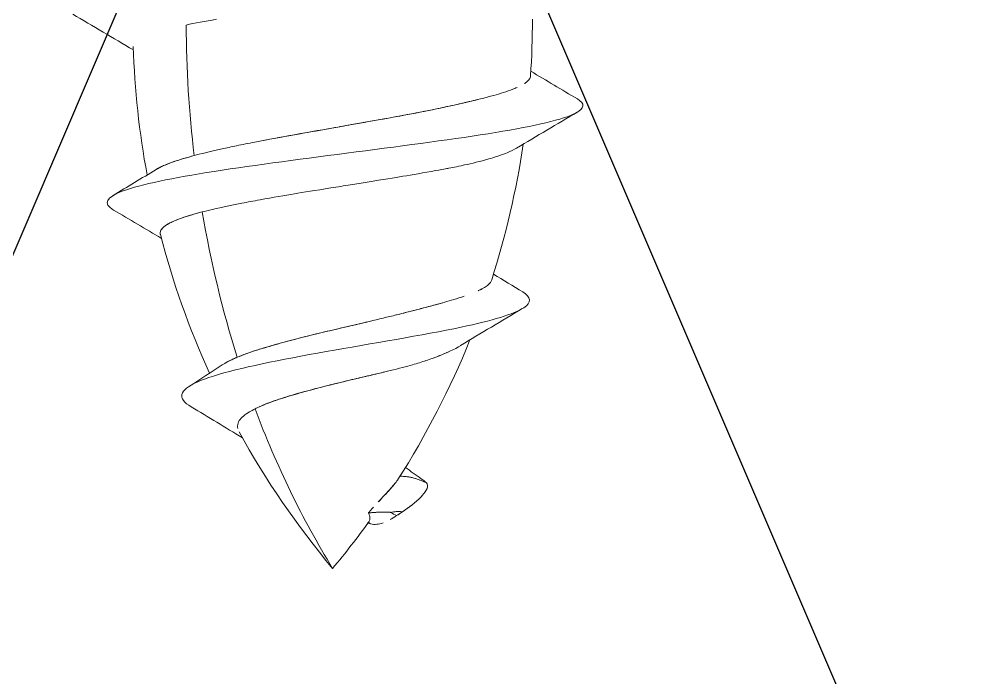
# Model space of a CAD drawing. Header units: inches. Extents: x -456 to 658, y -232 to 0.
# Drawn here: x -47.575 to -46.933, y -36.572 to -36.134 of the extents above; entities that cross this region are included whole.
import ezdxf

# ---------------------------------------------------------------- set-up
doc = ezdxf.new("R2010")
doc.units = ezdxf.units.IN
doc.header["$MEASUREMENT"] = 0

# ---------------------------------------------------------------- blocks, each defined once
blk = doc.blocks.new('*U25')
for p, q in [((0, 0), (1.5, 3.5)), ((1.5, 0), (0, 3.5))]:
    blk.add_line(p, q)
blk = doc.blocks.new('ironridge flashfoot front view')
at = {"color": 0, "linetype": 'Continuous', "lineweight": 0}
blk.add_line((7330.99016, 2669.81655), (7330.99042, 2669.81657), dxfattribs=at)
at = {"color": 0, "linetype": 'Continuous', "lineweight": 0, "extrusion": (0, 0, -1)}
for centre, start, end in [((-7330.529, 2670.1452), 180, 183.79868), ((-7331.40065, 2670.1452), 349.50038, 358.17713), ((-7330.529, 2670.1452), 188.40799, 197.76142), ((-7331.40065, 2670.1452), 335.51958, 345.40939), ((-7330.529, 2670.1452), 202.04657, 212.58911), ((-7331.40065, 2670.1452), 320, 331.12194), ((-7330.529, 2670.1452), 216.02059, 220)]:
    blk.add_arc(centre, 0.56893, start, end, dxfattribs=at)
at = {"color": 0, "linetype": 'Continuous', "lineweight": 0}
for centre, major_axis, ratio, start_param, end_param in [((7331.28435, 2670.1452), (0, -0.56893), 0.733138, -1.564095, -1.410497), ((7331.28435, 2670.1452), (0, -0.56893), 0.733138, -1.343312, -1.164011), ((7331.28435, 2670.1452), (0, -0.56893), 0.733138, -1.097282, -0.872665), ((7331.17208, 2669.90768), (-0.19078, -0.11023), 0.153974, -0.436727, -0.411145), ((7329.72827, 2671.14892), (1.82898, -0.64421), 0.818056, -0.553276, -0.550542)]:
    blk.add_ellipse(centre, major_axis=major_axis, ratio=ratio, start_param=start_param, end_param=end_param, dxfattribs=at)
at = {"color": 0, "linetype": 'Continuous', "lineweight": 0, "extrusion": (0, 0, -1)}
for centre, major_axis, ratio, start_param, end_param in [((7331.28435, 2670.1452), (0, 0.56893), 0.733138, -1.731096, -1.577498), ((7331.28435, 2670.1452), (0, 0.56893), 0.733138, -1.977582, -1.798281), ((7331.28435, 2670.1452), (0, 0.56893), 0.733138, -2.268928, -2.044311), ((7330.98484, 2669.81472), (-0.04341, -0.00316), 0.033382, -4.58111, -4.52168)]:
    blk.add_ellipse(centre, major_axis=major_axis, ratio=ratio, start_param=start_param, end_param=end_param, dxfattribs=at)
at = {"color": 0, "linetype": 'Continuous', "lineweight": 0}
for points in [[(7330.83209, 2670.12475), (7330.81863, 2670.13274), (7330.80515, 2670.14069), (7330.79166, 2670.14862)], [(7330.88747, 2670.1452), (7330.87984, 2670.14387), (7330.87308, 2670.1426), (7330.86725, 2670.14138)], [(7331.09688, 2670.11063), (7331.10719, 2670.10443), (7331.11752, 2670.09828), (7331.12787, 2670.09214)], [(7331.12785, 2670.08332), (7331.11434, 2670.07537), (7331.10084, 2670.06739), (7331.08738, 2670.05936)], [(7330.81865, 2670.0279), (7330.82819, 2670.03361), (7330.8377, 2670.03935), (7330.84719, 2670.04513)], [(7330.85076, 2669.99927), (7330.84013, 2670.0056), (7330.82948, 2670.01189), (7330.81882, 2670.01817)], [(7331.07202, 2669.97544), (7331.07849, 2669.97146), (7331.08499, 2669.9675), (7331.09149, 2669.96356)], [(7331.06207, 2669.96449), (7331.0627, 2669.96479), (7331.06352, 2669.96518), (7331.0644, 2669.96568)], [(7331.02998, 2669.95414), (7331.02998, 2669.95414), (7331.02998, 2669.95414), (7331.02998, 2669.95414)], [(7331.02998, 2669.95414), (7331.02998, 2669.95414), (7331.02998, 2669.95414), (7331.02998, 2669.95414)], [(7331.0912, 2669.95249), (7331.07746, 2669.94435), (7331.06373, 2669.93617), (7331.05009, 2669.92786)], [(7330.86955, 2669.9009), (7330.87684, 2669.90552), (7330.88408, 2669.91019), (7330.89125, 2669.91495)], [(7330.90469, 2669.86644), (7330.89343, 2669.87342), (7330.88205, 2669.88023), (7330.87066, 2669.88702)], [(7330.91547, 2669.88686), (7330.91546, 2669.88686), (7330.91546, 2669.88687), (7330.91545, 2669.88687)], [(7330.91546, 2669.88686), (7330.91546, 2669.88686), (7330.91546, 2669.88686), (7330.91545, 2669.88687)], [(7331.01334, 2669.84671), (7331.01681, 2669.84418), (7331.02032, 2669.84169), (7331.02387, 2669.83923)], [(7331.02727, 2669.8364), (7331.02635, 2669.83734), (7331.02522, 2669.83829), (7331.02387, 2669.83923)], [(7331.02387, 2669.83923), (7331.02522, 2669.83829), (7331.02635, 2669.83734), (7331.02727, 2669.8364)], [(7331.02772, 2669.83269), (7331.02835, 2669.8344), (7331.02803, 2669.83561), (7331.02727, 2669.8364)], [(7331.022, 2669.82539), (7331.02293, 2669.82626), (7331.0238, 2669.82713), (7331.02457, 2669.82798)], [(7330.98922, 2669.81696), (7330.98909, 2669.8168), (7330.98896, 2669.81664), (7330.98883, 2669.81648)], [(7330.99297, 2669.81674), (7330.9917, 2669.81666), (7330.99031, 2669.81655), (7330.98883, 2669.81648)], [(7330.98883, 2669.81648), (7330.98915, 2669.81574), (7330.98938, 2669.81498), (7330.98952, 2669.81423)], [(7331.0113, 2669.81716), (7331.00858, 2669.81744), (7331.00595, 2669.81732), (7331.00343, 2669.81679)], [(7331.00343, 2669.81679), (7331.00477, 2669.81606), (7331.00611, 2669.81533), (7331.00745, 2669.8146)], [(7331.00745, 2669.8146), (7331.00611, 2669.81533), (7331.00477, 2669.81606), (7331.00343, 2669.81679)], [(7331.00745, 2669.8146), (7331.00869, 2669.81543), (7331.00998, 2669.81628), (7331.0113, 2669.81716)], [(7330.98844, 2669.80964), (7330.98907, 2669.80943), (7330.9897, 2669.80924), (7330.99032, 2669.80908)], [(7330.99032, 2669.80908), (7330.98974, 2669.80939), (7330.98919, 2669.80968), (7330.98868, 2669.80997)], [(7330.98868, 2669.80997), (7330.98922, 2669.80967), (7330.98976, 2669.80938), (7330.99032, 2669.80908)], [(7331.00307, 2669.81194), (7331.00448, 2669.8127), (7331.00593, 2669.81358), (7331.00745, 2669.8146)]]:
    blk.add_open_spline(points, degree=3, dxfattribs=at)
for points, knots in [([(7331.09256, 2670.10234), (7331.09275, 2670.10247), (7331.09294, 2670.10259), (7331.09313, 2670.10273), (7331.09482, 2670.10392), (7331.09624, 2670.10533), (7331.0966, 2670.10697), (7331.09664, 2670.10715), (7331.09667, 2670.10733), (7331.09668, 2670.1075)], [0.69821064, 0.69821064, 0.69821064, 0.69821064, 0.70335827, 0.70335827, 0.70335827, 0.75, 0.75, 0.75, 0.75785974, 0.75785974, 0.75785974, 0.75785974]), ([(7330.87259, 2670.05439), (7330.87653, 2670.05544), (7330.88242, 2670.05694), (7330.89121, 2670.05889), (7330.89421, 2670.05956), (7330.89743, 2670.06025), (7330.90088, 2670.06096), (7330.90465, 2670.06174), (7330.9087, 2670.06255), (7330.91301, 2670.06338), (7330.92226, 2670.06517), (7330.93041, 2670.06665), (7330.93691, 2670.06783), (7330.94351, 2670.06902), (7330.95194, 2670.07052), (7330.96218, 2670.07233), (7330.96776, 2670.07332), (7330.97283, 2670.07421), (7330.97736, 2670.07501), (7330.98114, 2670.07567), (7330.98453, 2670.07627), (7330.98754, 2670.0768), (7330.99885, 2670.0788), (7331.00699, 2670.08029), (7331.01221, 2670.08126), (7331.01925, 2670.08258), (7331.02702, 2670.08407), (7331.03511, 2670.08576), (7331.03518, 2670.08577), (7331.03815, 2670.08637), (7331.04358, 2670.08756), (7331.04668, 2670.08824), (7331.04916, 2670.0888), (7331.0511, 2670.08925), (7331.05302, 2670.08969), (7331.05441, 2670.09002), (7331.05532, 2670.09023), (7331.06035, 2670.09142), (7331.06625, 2670.09284), (7331.07221, 2670.09451), (7331.07641, 2670.09568), (7331.08089, 2670.09705), (7331.08496, 2670.09862), (7331.08571, 2670.09891), (7331.0867, 2670.0993), (7331.08777, 2670.09979)], [0, 0, 0, 0, 0.0625, 0.0625, 0.0625, 0.0923671, 0.0923671, 0.0923671, 0.125, 0.125, 0.125, 0.1875, 0.1875, 0.1875, 0.25, 0.25, 0.25, 0.2840393, 0.2840393, 0.2840393, 0.3125, 0.3125, 0.3125, 0.375, 0.375, 0.375, 0.4375, 0.4375, 0.4375, 0.4625, 0.4625, 0.4625, 0.4813675, 0.4813675, 0.4813675, 0.5, 0.5, 0.5, 0.5625, 0.5625, 0.5625, 0.625, 0.625, 0.625, 0.655977, 0.655977, 0.655977, 0.655977]), ([(7330.81882, 2670.01817), (7330.81161, 2670.02241), (7330.81372, 2670.02666), (7330.83696, 2670.03522), (7330.85841, 2670.03955), (7330.9135, 2670.04819), (7330.94703, 2670.05251), (7331.01381, 2670.06116), (7331.04691, 2670.06548), (7331.09989, 2670.07412), (7331.11859, 2670.07844), (7331.13283, 2670.08589), (7331.13313, 2670.08901), (7331.12787, 2670.09214)], [0.06035717, 0.06035717, 0.06035717, 0.06035717, 0.06404776, 0.06404776, 0.0678066, 0.0678066, 0.07156545, 0.07156545, 0.07532429, 0.07532429, 0.07908314, 0.07908314, 0.08179998, 0.08179998, 0.08179998, 0.08179998]), ([(7331.12787, 2670.09214), (7331.13313, 2670.08901), (7331.13283, 2670.08589), (7331.11859, 2670.07844), (7331.09989, 2670.07412), (7331.04691, 2670.06548), (7331.01381, 2670.06116), (7330.94703, 2670.05251), (7330.9135, 2670.04819), (7330.85841, 2670.03955), (7330.83696, 2670.03522), (7330.81372, 2670.02666), (7330.81161, 2670.02241), (7330.81882, 2670.01817)], [-0.08179998, -0.08179998, -0.08179998, -0.08179998, -0.07908314, -0.07908314, -0.07532429, -0.07532429, -0.07156545, -0.07156545, -0.0678066, -0.0678066, -0.06404776, -0.06404776, -0.06035717, -0.06035717, -0.06035717, -0.06035717]), ([(7330.91902, 2670.06453), (7330.92952, 2670.06651), (7330.94032, 2670.06846), (7330.95221, 2670.07057), (7330.95546, 2670.07114), (7330.95878, 2670.07173), (7330.96174, 2670.07226), (7330.97229, 2670.07412), (7330.98309, 2670.076), (7330.9941, 2670.07796), (7331.00011, 2670.07904), (7331.00617, 2670.08013), (7331.01158, 2670.08114), (7331.01923, 2670.08257), (7331.02694, 2670.08407), (7331.03405, 2670.08553), (7331.0376, 2670.08627), (7331.04117, 2670.08702), (7331.04586, 2670.08806), (7331.05056, 2670.08911), (7331.0537, 2670.08985), (7331.05587, 2670.09036), (7331.05773, 2670.0908), (7331.05973, 2670.09128), (7331.0618, 2670.09179)], [0.1441248, 0.1441248, 0.1441248, 0.1441248, 0.2273001, 0.2273001, 0.2273001, 0.25, 0.25, 0.25, 0.3308546, 0.3308546, 0.3308546, 0.375, 0.375, 0.375, 0.4375, 0.4375, 0.4375, 0.46875, 0.46875, 0.46875, 0.5, 0.5, 0.5, 0.5267153, 0.5267153, 0.5267153, 0.5267153]), ([(7331.08738, 2670.05936), (7331.08572, 2670.05837), (7331.0836, 2670.05735), (7331.08102, 2670.05631), (7331.07976, 2670.0558), (7331.07799, 2670.05512), (7331.07547, 2670.05427), (7331.07258, 2670.0533), (7331.07025, 2670.05261), (7331.06889, 2670.05222), (7331.06313, 2670.05055), (7331.05749, 2670.0492), (7331.0528, 2670.04817), (7331.05147, 2670.04788), (7331.04966, 2670.0475), (7331.04728, 2670.04702), (7331.04579, 2670.04672), (7331.04409, 2670.04638), (7331.04215, 2670.04601), (7331.04213, 2670.04601), (7331.0394, 2670.04547), (7331.03349, 2670.0444), (7331.02538, 2670.04293), (7331.01791, 2670.04167), (7331.01159, 2670.04061), (7331.00624, 2670.03972), (7330.99841, 2670.03843), (7330.98795, 2670.03674), (7330.98437, 2670.03616), (7330.98063, 2670.03556), (7330.97673, 2670.03494), (7330.97254, 2670.03428), (7330.96817, 2670.03358), (7330.96365, 2670.03287), (7330.9533, 2670.03122), (7330.94525, 2670.02992), (7330.93943, 2670.02895), (7330.93306, 2670.02789), (7330.92526, 2670.02656), (7330.91653, 2670.02497), (7330.91211, 2670.02416), (7330.9081, 2670.0234), (7330.90445, 2670.02269), (7330.90127, 2670.02207), (7330.89838, 2670.02149), (7330.89574, 2670.02094), (7330.88703, 2670.01914), (7330.88148, 2670.01779), (7330.87799, 2670.01689)], [0.3280485, 0.3280485, 0.3280485, 0.3280485, 0.375, 0.375, 0.375, 0.40625, 0.40625, 0.40625, 0.4375, 0.4375, 0.4375, 0.5, 0.5, 0.5, 0.5219897, 0.5219897, 0.5219897, 0.5357143, 0.5357143, 0.5357143, 0.5625, 0.5625, 0.5625, 0.625, 0.625, 0.625, 0.6875, 0.6875, 0.6875, 0.7176111, 0.7176111, 0.7176111, 0.75, 0.75, 0.75, 0.8125, 0.8125, 0.8125, 0.875, 0.875, 0.875, 0.9083967, 0.9083967, 0.9083967, 0.9375, 0.9375, 0.9375, 1, 1, 1, 1]), ([(7330.84719, 2670.04513), (7330.8478, 2670.04551), (7330.84849, 2670.0459), (7330.84926, 2670.0463), (7330.85239, 2670.04792), (7330.85668, 2670.04959), (7330.86163, 2670.05119), (7330.86504, 2670.05229), (7330.86874, 2670.05336), (7330.87259, 2670.05439)], [0.8568595, 0.8568595, 0.8568595, 0.8568595, 0.875, 0.875, 0.875, 0.9489697, 0.9489697, 0.9489697, 1, 1, 1, 1]), ([(7330.84719, 2670.04514), (7330.8477, 2670.04546), (7330.84832, 2670.0458), (7330.84902, 2670.04617), (7330.8494, 2670.04637), (7330.85, 2670.04668), (7330.85089, 2670.0471), (7330.85245, 2670.04783), (7330.85489, 2670.04889), (7330.85893, 2670.05029), (7330.86333, 2670.05181), (7330.86805, 2670.05317), (7330.87259, 2670.05439)], [0.8662542, 0.8662542, 0.8662542, 0.8662542, 0.875, 0.875, 0.875, 0.8977681, 0.8977681, 0.8977681, 0.9375, 0.9375, 0.9375, 1, 1, 1, 1]), ([(7330.87799, 2670.01689), (7330.87381, 2670.01581), (7330.86951, 2670.0146), (7330.86553, 2670.01324), (7330.86159, 2670.01189), (7330.85933, 2670.0109), (7330.85795, 2670.01025), (7330.85724, 2670.00991), (7330.85677, 2670.00967), (7330.85647, 2670.00952), (7330.85405, 2670.00827), (7330.85233, 2670.00703), (7330.85125, 2670.00582), (7330.85036, 2670.00481), (7330.8497, 2670.00354), (7330.85004, 2670.00202), (7330.85005, 2670.00198), (7330.85006, 2670.00193), (7330.85007, 2670.00188)], [0, 0, 0, 0, 0.0625, 0.0625, 0.0625, 0.103769, 0.103769, 0.103769, 0.125, 0.125, 0.125, 0.1875, 0.1875, 0.1875, 0.25, 0.25, 0.25, 0.2528173, 0.2528173, 0.2528173, 0.2528173]), ([(7330.87799, 2670.01689), (7330.87124, 2670.01515), (7330.86463, 2670.01316), (7330.85941, 2670.0109), (7330.85837, 2670.01045), (7330.85739, 2670.00999), (7330.85661, 2670.00959), (7330.85308, 2670.00779), (7330.85083, 2670.00595), (7330.85016, 2670.00401), (7330.84993, 2670.00336), (7330.8499, 2670.0027), (7330.85002, 2670.00212), (7330.85003, 2670.00204), (7330.85005, 2670.00196), (7330.85007, 2670.00188)], [0, 0, 0, 0, 0.1042247, 0.1042247, 0.1042247, 0.125, 0.125, 0.125, 0.2184816, 0.2184816, 0.2184816, 0.25, 0.25, 0.25, 0.2542734, 0.2542734, 0.2542734, 0.2542734]), ([(7331.0617, 2669.96432), (7331.06184, 2669.96438), (7331.06198, 2669.96445), (7331.06212, 2669.96452), (7331.06522, 2669.96599), (7331.06714, 2669.96726), (7331.06846, 2669.96843), (7331.0696, 2669.96943), (7331.07045, 2669.97051), (7331.07081, 2669.97164)], [0.6221668, 0.6221668, 0.6221668, 0.6221668, 0.625, 0.625, 0.625, 0.6875, 0.6875, 0.6875, 0.7413771, 0.7413771, 0.7413771, 0.7413771]), ([(7330.87066, 2669.88702), (7330.86825, 2669.88845), (7330.86648, 2669.88989), (7330.8615, 2669.89675), (7330.86829, 2669.90217), (7330.90253, 2669.91302), (7330.92988, 2669.91844), (7330.99098, 2669.92929), (7331.02482, 2669.93471), (7331.07108, 2669.94446), (7331.08563, 2669.94878), (7331.09745, 2669.95659), (7331.09725, 2669.96007), (7331.09149, 2669.96356)], [0.0223369, 0.0223369, 0.0223369, 0.0223369, 0.02358491, 0.02358491, 0.02830189, 0.02830189, 0.03301887, 0.03301887, 0.03773585, 0.03773585, 0.04149469, 0.04149469, 0.04452516, 0.04452516, 0.04452516, 0.04452516]), ([(7331.09149, 2669.96356), (7331.09725, 2669.96007), (7331.09745, 2669.95659), (7331.08563, 2669.94878), (7331.07108, 2669.94446), (7331.02482, 2669.93471), (7330.99098, 2669.92929), (7330.92988, 2669.91844), (7330.90253, 2669.91302), (7330.86829, 2669.90217), (7330.8615, 2669.89675), (7330.86648, 2669.88989), (7330.86825, 2669.88845), (7330.87066, 2669.88702)], [-0.04452516, -0.04452516, -0.04452516, -0.04452516, -0.04149469, -0.04149469, -0.03773585, -0.03773585, -0.03301887, -0.03301887, -0.02830189, -0.02830189, -0.02358491, -0.02358491, -0.0223369, -0.0223369, -0.0223369, -0.0223369]), ([(7330.90128, 2669.92009), (7330.90512, 2669.9217), (7330.90988, 2669.92342), (7330.91562, 2669.92523), (7330.92011, 2669.92664), (7330.92523, 2669.92812), (7330.92993, 2669.92941), (7330.93668, 2669.93127), (7330.94375, 2669.93311), (7330.95209, 2669.93515), (7330.95702, 2669.93636), (7330.96241, 2669.93765), (7330.96755, 2669.93885), (7330.97446, 2669.94047), (7330.98102, 2669.94199), (7330.98707, 2669.94342), (7330.99312, 2669.94485), (7330.99947, 2669.94637), (7331.00511, 2669.94776), (7331.00793, 2669.94845), (7331.01094, 2669.9492), (7331.01507, 2669.95025), (7331.01921, 2669.9513), (7331.02205, 2669.95204), (7331.02466, 2669.95273), (7331.02942, 2669.95398), (7331.03417, 2669.95526), (7331.03821, 2669.95639)], [0, 0, 0, 0, 0.0702049, 0.0702049, 0.0702049, 0.125, 0.125, 0.125, 0.2035697, 0.2035697, 0.2035697, 0.25, 0.25, 0.25, 0.3125, 0.3125, 0.3125, 0.375, 0.375, 0.375, 0.40625, 0.40625, 0.40625, 0.4375, 0.4375, 0.4375, 0.4947712, 0.4947712, 0.4947712, 0.4947712]), ([(7331.00658, 2669.94812), (7331.00659, 2669.94812), (7331.0066, 2669.94813), (7331.0066, 2669.94813), (7331.01408, 2669.94998), (7331.01985, 2669.95147), (7331.02416, 2669.9526), (7331.02731, 2669.95342), (7331.03028, 2669.95422), (7331.03308, 2669.95498), (7331.03539, 2669.9556), (7331.03756, 2669.9562), (7331.03961, 2669.95678), (7331.04325, 2669.95781), (7331.04777, 2669.95912), (7331.05244, 2669.96071), (7331.05244, 2669.96071), (7331.05245, 2669.96071), (7331.05245, 2669.96071)], [0.3749684, 0.3749684, 0.3749684, 0.3749684, 0.375, 0.375, 0.375, 0.4375, 0.4375, 0.4375, 0.471804, 0.471804, 0.471804, 0.5, 0.5, 0.5, 0.5625, 0.5625, 0.5625, 0.5625726, 0.5625726, 0.5625726, 0.5625726]), ([(7330.90128, 2669.92009), (7330.90487, 2669.9216), (7330.90929, 2669.9232), (7330.91464, 2669.92491), (7330.91856, 2669.92616), (7330.92382, 2669.92774), (7330.93081, 2669.92966), (7330.93448, 2669.93066), (7330.94391, 2669.93323), (7330.96131, 2669.93738), (7330.96348, 2669.9379), (7330.96578, 2669.93844), (7330.96821, 2669.93901), (7330.97489, 2669.94057), (7330.98143, 2669.94209), (7330.98766, 2669.94356), (7330.98769, 2669.94357), (7330.98774, 2669.94358), (7330.9878, 2669.94359)], [0, 0, 0, 0, 0.0625, 0.0625, 0.0625, 0.125, 0.125, 0.125, 0.2361, 0.2361, 0.2361, 0.25, 0.25, 0.25, 0.3125, 0.3125, 0.3125, 0.3157898, 0.3157898, 0.3157898, 0.3157898]), ([(7331.05175, 2669.92886), (7331.04802, 2669.92633), (7331.0427, 2669.92374), (7331.03603, 2669.92112), (7331.0345, 2669.92053), (7331.03291, 2669.91993), (7331.03125, 2669.91933)], [0.3623118, 0.3623118, 0.3623118, 0.3623118, 0.4744341, 0.4744341, 0.4744341, 0.5, 0.5, 0.5, 0.5]), ([(7330.89125, 2669.91495), (7330.89339, 2669.91636), (7330.89593, 2669.9177), (7330.89865, 2669.91894), (7330.89951, 2669.91934), (7330.90039, 2669.91972), (7330.90128, 2669.92009)], [0.90712913, 0.90712913, 0.90712913, 0.90712913, 0.97764798, 0.97764798, 0.97764798, 1, 1, 1, 1]), ([(7330.8938, 2669.9165), (7330.89382, 2669.91651), (7330.89383, 2669.91651), (7330.89385, 2669.91652), (7330.89734, 2669.91849), (7330.90028, 2669.91968), (7330.90128, 2669.92009)], [0.93713537, 0.93713537, 0.93713537, 0.93713537, 0.9375, 0.9375, 0.9375, 1, 1, 1, 1]), ([(7331.04216, 2669.92373), (7331.04215, 2669.92373), (7331.04214, 2669.92373), (7331.04214, 2669.92372), (7331.03789, 2669.92179), (7331.03401, 2669.92032), (7331.03125, 2669.91933), (7331.02848, 2669.91833), (7331.02563, 2669.91739), (7331.02271, 2669.91649), (7331.02118, 2669.91602), (7331.01963, 2669.91557), (7331.01809, 2669.91512), (7331.01407, 2669.91397), (7331.00912, 2669.91266), (7331.00309, 2669.91118), (7331.00115, 2669.9107), (7330.9985, 2669.91006), (7330.9951, 2669.90926), (7330.99102, 2669.90829), (7330.98825, 2669.90765), (7330.98688, 2669.90733), (7330.98097, 2669.90596), (7330.9753, 2669.90463), (7330.97003, 2669.90335), (7330.96788, 2669.90283), (7330.96514, 2669.90216), (7330.96189, 2669.90135), (7330.95894, 2669.9006), (7330.95756, 2669.90026), (7330.9547, 2669.89952), (7330.95429, 2669.89941), (7330.95386, 2669.8993), (7330.95343, 2669.89919), (7330.94591, 2669.89723), (7330.94092, 2669.8958), (7330.93789, 2669.89491), (7330.93299, 2669.89346), (7330.92836, 2669.89197), (7330.92417, 2669.89043), (7330.92263, 2669.88986), (7330.9206, 2669.88909), (7330.9183, 2669.88812), (7330.91569, 2669.88702), (7330.91408, 2669.88623), (7330.91314, 2669.88576)], [0.4374039, 0.4374039, 0.4374039, 0.4374039, 0.4375, 0.4375, 0.4375, 0.5, 0.5, 0.5, 0.5409445, 0.5409445, 0.5409445, 0.5625, 0.5625, 0.5625, 0.625, 0.625, 0.625, 0.65625, 0.65625, 0.65625, 0.6875, 0.6875, 0.6875, 0.75, 0.75, 0.75, 0.7806066, 0.7806066, 0.7806066, 0.8084563, 0.8084563, 0.8084563, 0.8125, 0.8125, 0.8125, 0.875, 0.875, 0.875, 0.9375, 0.9375, 0.9375, 0.96875, 0.96875, 0.96875, 1, 1, 1, 1]), ([(7330.99923, 2669.91024), (7330.99373, 2669.90891), (7330.98803, 2669.90759), (7330.98227, 2669.90625), (7330.9782, 2669.9053), (7330.9741, 2669.90434), (7330.97003, 2669.90335), (7330.96444, 2669.902), (7330.95899, 2669.90062), (7330.95369, 2669.8992), (7330.94894, 2669.89794), (7330.94429, 2669.89665), (7330.93982, 2669.89534), (7330.93535, 2669.89404), (7330.93106, 2669.8927), (7330.92708, 2669.89135), (7330.92257, 2669.88982), (7330.91848, 2669.88825), (7330.91503, 2669.88667), (7330.91438, 2669.88636), (7330.91375, 2669.88606), (7330.91314, 2669.88576)], [0.6401994, 0.6401994, 0.6401994, 0.6401994, 0.7045485, 0.7045485, 0.7045485, 0.75, 0.75, 0.75, 0.8125884, 0.8125884, 0.8125884, 0.8685534, 0.8685534, 0.8685534, 0.9245565, 0.9245565, 0.9245565, 0.9879494, 0.9879494, 0.9879494, 1, 1, 1, 1]), ([(7330.91314, 2669.88576), (7330.91247, 2669.88542), (7330.91028, 2669.88438), (7330.90771, 2669.88265), (7330.90582, 2669.88137), (7330.90465, 2669.8803), (7330.90387, 2669.87944), (7330.90203, 2669.87743), (7330.90107, 2669.87518), (7330.9016, 2669.8727), (7330.9016, 2669.8727), (7330.9016, 2669.87269), (7330.9016, 2669.87269)], [0, 0, 0, 0, 0.0625, 0.0625, 0.0625, 0.125, 0.125, 0.125, 0.25, 0.25, 0.25, 0.2501457, 0.2501457, 0.2501457, 0.2501457]), ([(7331.02727, 2669.8364), (7331.02451, 2669.83782), (7331.02177, 2669.83889), (7331.01904, 2669.83962), (7331.01599, 2669.84044), (7331.01287, 2669.84085), (7331.00967, 2669.84084)], [0, 0, 0, 0, 0.0003495689, 0.0003495689, 0.0003495689, 0.000692134, 0.000692134, 0.000692134, 0.000692134]), ([(7331.02727, 2669.8364), (7331.02509, 2669.83752), (7331.02277, 2669.83852), (7331.01889, 2669.83969), (7331.01751, 2669.84003), (7331.01455, 2669.84055), (7331.01298, 2669.84074), (7331.01073, 2669.84083), (7331.01021, 2669.84084), (7331.00967, 2669.84084)], [0.005519479, 0.005519479, 0.005519479, 0.005519479, 0.005783456, 0.005783456, 0.0059186472, 0.0059186472, 0.0060538385, 0.0060538385, 0.0060932598, 0.0060932598, 0.0060932598, 0.0060932598]), ([(7330.99547, 2669.82399), (7330.99806, 2669.82676), (7331.0006, 2669.8294), (7331.00276, 2669.8318), (7331.005, 2669.83428), (7331.00692, 2669.83658), (7331.0082, 2669.83852), (7331.00825, 2669.8386), (7331.0083, 2669.83869), (7331.00836, 2669.83877)], [0.0002621659, 0.0002621659, 0.0002621659, 0.0002621659, 0.0005178201, 0.0005178201, 0.0005178201, 0.0007816837, 0.0007816837, 0.0007816837, 0.0007927946, 0.0007927946, 0.0007927946, 0.0007927946]), ([(7331.0065, 2669.83618), (7331.00606, 2669.83562), (7331.00557, 2669.83503), (7331.00505, 2669.8344), (7331.00419, 2669.8334), (7331.00324, 2669.83232), (7331.0022, 2669.83118), (7331.00196, 2669.83092), (7331.00173, 2669.83067), (7331.00149, 2669.83041)], [0.0002162365, 0.0002162365, 0.0002162365, 0.0002162365, 0.0002888449, 0.0002888449, 0.0002888449, 0.0004065017, 0.0004065017, 0.0004065017, 0.000432473, 0.000432473, 0.000432473, 0.000432473]), ([(7331.0113, 2669.81716), (7331.0138, 2669.81881), (7331.01638, 2669.82066), (7331.01889, 2669.82271), (7331.02106, 2669.82447), (7331.02299, 2669.82623), (7331.02457, 2669.82798), (7331.02616, 2669.82974), (7331.02721, 2669.83131), (7331.02772, 2669.83269), (7331.02831, 2669.83429), (7331.02812, 2669.83552), (7331.02727, 2669.8364)], [0, 0, 0, 0, 0.0002243525, 0.0002243525, 0.0002243525, 0.000448705, 0.000448705, 0.000448705, 0.0006730576, 0.0006730576, 0.0006730576, 0.0008974101, 0.0008974101, 0.0008974101, 0.0008974101]), ([(7331.00149, 2669.83041), (7331.00068, 2669.82952), (7330.99985, 2669.82864), (7330.99902, 2669.82776), (7330.99789, 2669.82654), (7330.99673, 2669.82533), (7330.99561, 2669.82413), (7330.9955, 2669.82402), (7330.9954, 2669.82391), (7330.99529, 2669.8238)], [0.000432473, 0.000432473, 0.000432473, 0.000432473, 0.000518868, 0.000518868, 0.000518868, 0.0006375771, 0.0006375771, 0.0006375771, 0.0006487095, 0.0006487095, 0.0006487095, 0.0006487095]), ([(7331.0113, 2669.81716), (7331.01177, 2669.81747), (7331.01226, 2669.8178), (7331.01275, 2669.81813), (7331.01471, 2669.81948), (7331.01682, 2669.82102), (7331.01889, 2669.82271)], [0, 0, 0, 0, 0.0000448764, 0.0000448764, 0.0000448764, 0.0002243525, 0.0002243525, 0.0002243525, 0.0002243525]), ([(7330.98883, 2669.81648), (7330.98913, 2669.81649), (7330.98936, 2669.8165), (7330.98953, 2669.81651), (7330.98968, 2669.81652), (7330.98979, 2669.81653), (7330.98985, 2669.81653), (7330.98988, 2669.81653), (7330.98988, 2669.81654), (7330.98991, 2669.81654), (7330.98993, 2669.81654), (7330.99003, 2669.81655), (7330.99016, 2669.81655)], [0.0013823797, 0.0013823797, 0.0013823797, 0.0013823797, 0.00139352685, 0.00139352685, 0.00139352685, 0.00140337514, 0.00140337514, 0.00140337514, 0.00140829928, 0.00140829928, 0.00140829928, 0.00141322343, 0.00141322343, 0.00141322343, 0.00141322343]), ([(7330.98961, 2669.81744), (7330.98951, 2669.81731), (7330.98945, 2669.81723), (7330.98942, 2669.8172), (7330.98941, 2669.81719), (7330.98935, 2669.81711), (7330.98922, 2669.81696)], [0.00083791641, 0.00083791641, 0.00083791641, 0.00083791641, 0.0008446738, 0.0008446738, 0.0008446738, 0.00085143119, 0.00085143119, 0.00085143119, 0.00085143119]), ([(7330.99041, 2669.81838), (7330.9903, 2669.81826), (7330.9902, 2669.81813), (7330.9901, 2669.81802), (7330.98992, 2669.81781), (7330.98976, 2669.81761), (7330.98961, 2669.81744)], [0.00081088685, 0.00081088685, 0.00081088685, 0.00081088685, 0.0008204939, 0.0008204939, 0.0008204939, 0.00083791641, 0.00083791641, 0.00083791641, 0.00083791641]), ([(7330.99297, 2669.81674), (7330.99322, 2669.81676), (7330.99348, 2669.81678), (7330.99373, 2669.81679), (7330.9944, 2669.81683), (7330.99507, 2669.81687), (7330.99575, 2669.8169), (7330.99607, 2669.81692), (7330.9964, 2669.81693), (7330.99673, 2669.81694)], [0.00148107964, 0.00148107964, 0.00148107964, 0.00148107964, 0.00150100428, 0.00150100428, 0.00150100428, 0.00155410833, 0.00155410833, 0.00155410833, 0.00157977959, 0.00157977959, 0.00157977959, 0.00157977959]), ([(7330.99673, 2669.81694), (7330.99622, 2669.81693), (7330.99571, 2669.8169), (7330.99521, 2669.81688), (7330.99446, 2669.81684), (7330.99371, 2669.81679), (7330.99297, 2669.81674)], [0.00018679759, 0.00018679759, 0.00018679759, 0.00018679759, 0.00022541728, 0.00022541728, 0.00022541728, 0.00028288431, 0.00028288431, 0.00028288431, 0.00028288431]), ([(7330.99673, 2669.81694), (7330.99698, 2669.81695), (7330.99722, 2669.81696), (7330.99746, 2669.81697), (7330.99849, 2669.81699), (7330.99947, 2669.817), (7331.00039, 2669.81698), (7331.00124, 2669.81695), (7331.00206, 2669.81691), (7331.00286, 2669.81684), (7331.00305, 2669.81683), (7331.00324, 2669.81681), (7331.00343, 2669.81679)], [0.0015797796, 0.0015797796, 0.0015797796, 0.0015797796, 0.0015992603, 0.0015992603, 0.0015992603, 0.0016823755, 0.0016823755, 0.0016823755, 0.0017591716, 0.0017591716, 0.0017591716, 0.0017771795, 0.0017771795, 0.0017771795, 0.0017771795]), ([(7331.00343, 2669.81679), (7331.00238, 2669.81689), (7331.00134, 2669.81695), (7331.00031, 2669.81698), (7330.99911, 2669.817), (7330.99791, 2669.81699), (7330.99673, 2669.81694)], [-0.0000053759, -0.0000053759, -0.0000053759, -0.0000053759, 0.0000829667, 0.0000829667, 0.0000829667, 0.0001867976, 0.0001867976, 0.0001867976, 0.0001867976]), ([(7331.00343, 2669.81679), (7331.00405, 2669.81693), (7331.00467, 2669.81703), (7331.0061, 2669.81721), (7331.0069, 2669.81727), (7331.00846, 2669.81732), (7331.00922, 2669.81731), (7331.01042, 2669.81724), (7331.01086, 2669.81721), (7331.0113, 2669.81716)], [-0.006307656, -0.006307656, -0.006307656, -0.006307656, -0.0062566253, -0.0062566253, -0.0061890297, -0.0061890297, -0.0061214341, -0.0061214341, -0.006080853, -0.006080853, -0.006080853, -0.006080853]), ([(7330.98952, 2669.81423), (7330.98955, 2669.81406), (7330.98958, 2669.81389), (7330.9896, 2669.81372), (7330.98967, 2669.81319), (7330.98969, 2669.81271), (7330.98965, 2669.81227), (7330.98963, 2669.8119), (7330.98957, 2669.81158), (7330.98948, 2669.81131), (7330.98927, 2669.81061), (7330.98887, 2669.8102), (7330.9884, 2669.81011)], [0.0003030729, 0.0003030729, 0.0003030729, 0.0003030729, 0.0003307396, 0.0003307396, 0.0003307396, 0.0004169631, 0.0004169631, 0.0004169631, 0.0004817725, 0.0004817725, 0.0004817725, 0.0006447434, 0.0006447434, 0.0006447434, 0.0006447434]), ([(7330.98844, 2669.80964), (7330.98852, 2669.80962), (7330.98859, 2669.80959), (7330.98916, 2669.80941), (7330.98963, 2669.80927), (7330.99017, 2669.80912), (7330.99024, 2669.8091), (7330.99032, 2669.80908)], [0.00553182091, 0.00553182091, 0.00553182091, 0.00553182091, 0.00553694138, 0.00553694138, 0.00556931899, 0.00556931899, 0.005574402, 0.005574402, 0.005574402, 0.005574402]), ([(7330.99032, 2669.80908), (7330.99153, 2669.80877), (7330.99281, 2669.80868), (7330.99421, 2669.80882), (7330.99558, 2669.80896), (7330.997, 2669.8093), (7330.99854, 2669.80986)], [0, 0, 0, 0, 0.00011189, 0.00011189, 0.00011189, 0.0002237799, 0.0002237799, 0.0002237799, 0.0002237799])]:
    blk.add_open_spline(points, degree=3, knots=knots, dxfattribs=at)

msp = doc.modelspace()

# ---------------------------------------------------------------- block references
msp.add_blockref('ironridge flashfoot front view', (-7378.33111, -2706.27899))
at = {"xscale": 1.43330475934734, "yscale": 1.43330475934734, "zscale": 1.43330475934734}
msp.add_blockref('*U25', (-48.44126, -38.302), dxfattribs=at)

doc.saveas('drawing.dxf')
